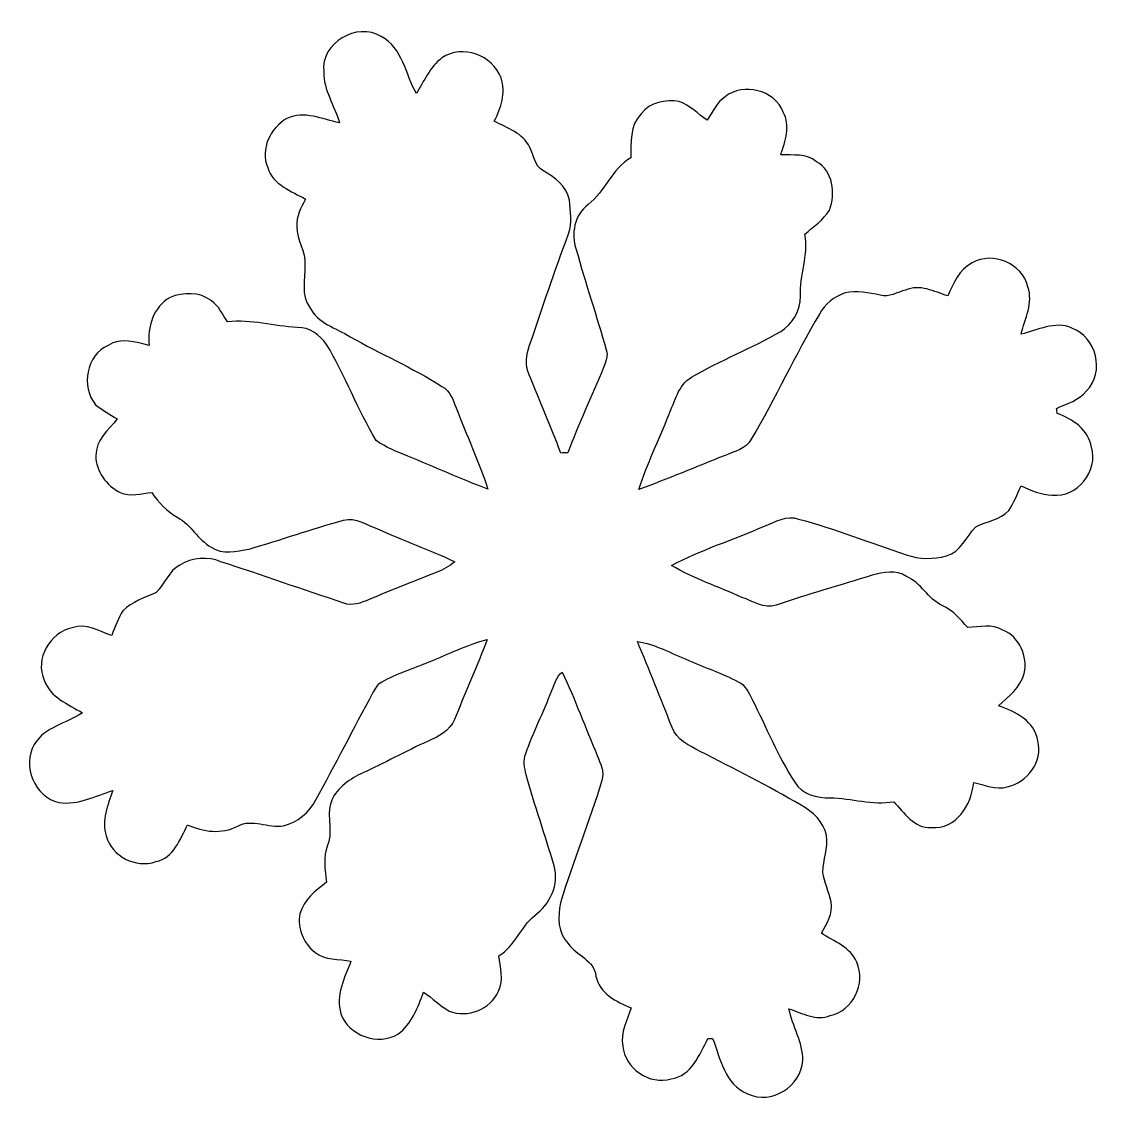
# Model space of a CAD drawing. Header units: centimetres. Extents: x -15.8 to 1.2, y -7.5 to 9.5.
import ezdxf

# ---------------------------------------------------------------- set-up
doc = ezdxf.new("R2010")
doc.units = ezdxf.units.CM
doc.header["$MEASUREMENT"] = 0
doc.layers.add('Layer 1', color=7, linetype='Continuous')

msp = doc.modelspace()

# ---------------------------------------------------------------- linework, layer by layer
at = {"layer": 'Layer 1', "color": 250}
msp.add_open_spline([(-11.055, 8.732), (-11.104, 9.186), (-10.528, 9.52), (-10.15, 9.287), (-10.15, 9.287), (-9.809, 9.109), (-9.77, 8.693), (-9.597, 8.389), (-9.597, 8.389), (-9.477, 8.584), (-9.381, 8.806), (-9.197, 8.95), (-9.197, 8.95), (-8.868, 9.172), (-8.399, 8.991), (-8.264, 8.636), (-8.264, 8.636), (-8.187, 8.4), (-8.263, 8.162), (-8.373, 7.953), (-8.373, 7.953), (-8.165, 7.849), (-7.918, 7.765), (-7.812, 7.541), (-7.812, 7.541), (-7.742, 7.42), (-7.743, 7.247), (-7.606, 7.179), (-7.606, 7.179), (-7.421, 7.074), (-7.237, 6.936), (-7.189, 6.714), (-7.189, 6.714), (-7.182, 6.54), (-7.137, 6.353), (-7.202, 6.184), (-7.202, 6.184), (-7.423, 5.605), (-7.613, 5.014), (-7.815, 4.428), (-7.815, 4.428), (-7.875, 4.282), (-7.888, 4.111), (-7.823, 3.965), (-7.823, 3.965), (-7.656, 3.555), (-7.484, 3.146), (-7.323, 2.733), (-7.323, 2.733), (-7.296, 2.734), (-7.243, 2.735), (-7.216, 2.735), (-7.216, 2.735), (-7.044, 3.19), (-6.839, 3.631), (-6.652, 4.08), (-6.652, 4.08), (-6.617, 4.167), (-6.578, 4.263), (-6.61, 4.357), (-6.61, 4.357), (-6.758, 4.885), (-6.937, 5.405), (-7.081, 5.934), (-7.081, 5.934), (-7.175, 6.18), (-7.105, 6.483), (-6.893, 6.644), (-6.893, 6.644), (-6.627, 6.852), (-6.524, 7.205), (-6.221, 7.378), (-6.221, 7.378), (-6.218, 7.614), (-6.247, 7.888), (-6.06, 8.07), (-6.06, 8.07), (-5.926, 8.256), (-5.674, 8.299), (-5.462, 8.262), (-5.462, 8.262), (-5.292, 8.208), (-5.171, 8.066), (-5.023, 7.972), (-5.023, 7.972), (-4.935, 8.098), (-4.873, 8.251), (-4.741, 8.339), (-4.741, 8.339), (-4.45, 8.565), (-3.962, 8.448), (-3.826, 8.097), (-3.826, 8.097), (-3.709, 7.884), (-3.792, 7.638), (-3.866, 7.425), (-3.866, 7.425), (-3.674, 7.413), (-3.46, 7.455), (-3.301, 7.317), (-3.301, 7.317), (-3.04, 7.169), (-2.999, 6.814), (-3.099, 6.556), (-3.099, 6.556), (-3.192, 6.398), (-3.35, 6.295), (-3.484, 6.176), (-3.484, 6.176), (-3.421, 5.845), (-3.574, 5.531), (-3.555, 5.201), (-3.555, 5.201), (-3.549, 4.979), (-3.678, 4.76), (-3.866, 4.645), (-3.866, 4.645), (-4.321, 4.38), (-4.817, 4.194), (-5.27, 3.926), (-5.27, 3.926), (-5.481, 3.799), (-5.528, 3.54), (-5.628, 3.334), (-5.628, 3.334), (-5.777, 2.94), (-5.97, 2.563), (-6.097, 2.16), (-6.097, 2.16), (-5.64, 2.324), (-5.195, 2.52), (-4.741, 2.693), (-4.741, 2.693), (-4.597, 2.762), (-4.408, 2.792), (-4.33, 2.95), (-4.33, 2.95), (-3.942, 3.589), (-3.645, 4.279), (-3.254, 4.916), (-3.254, 4.916), (-3.177, 5.081), (-3.019, 5.191), (-2.853, 5.253), (-2.853, 5.253), (-2.669, 5.287), (-2.48, 5.26), (-2.3, 5.215), (-2.3, 5.215), (-2.161, 5.172), (-2.032, 5.27), (-1.9, 5.295), (-1.9, 5.295), (-1.677, 5.399), (-1.451, 5.271), (-1.238, 5.206), (-1.238, 5.206), (-1.144, 5.399), (-1.06, 5.624), (-0.854, 5.723), (-0.854, 5.723), (-0.53, 5.914), (-0.065, 5.713), (0.024, 5.349), (0.024, 5.349), (0.108, 5.091), (-0.021, 4.847), (-0.085, 4.604), (-0.085, 4.604), (0.174, 4.661), (0.451, 4.819), (0.714, 4.699), (0.714, 4.699), (1.098, 4.559), (1.241, 4.003), (0.946, 3.711), (0.946, 3.711), (0.829, 3.562), (0.641, 3.51), (0.475, 3.436), (0.475, 3.436), (0.478, 3.416), (0.483, 3.375), (0.486, 3.355), (0.486, 3.355), (0.729, 3.267), (0.977, 3.096), (1.025, 2.825), (1.025, 2.825), (1.137, 2.453), (0.798, 2.022), (0.406, 2.071), (0.406, 2.071), (0.231, 2.072), (0.073, 2.147), (-0.085, 2.214), (-0.085, 2.214), (-0.143, 2.082), (-0.198, 1.948), (-0.278, 1.827), (-0.278, 1.827), (-0.415, 1.679), (-0.629, 1.661), (-0.798, 1.569), (-0.798, 1.569), (-0.949, 1.416), (-1.032, 1.179), (-1.255, 1.113), (-1.255, 1.113), (-1.462, 1.061), (-1.69, 1.058), (-1.892, 1.133), (-1.892, 1.133), (-2.456, 1.32), (-3.01, 1.542), (-3.585, 1.693), (-3.585, 1.693), (-3.773, 1.767), (-3.95, 1.643), (-4.123, 1.584), (-4.123, 1.584), (-4.606, 1.366), (-5.117, 1.214), (-5.584, 0.962), (-5.584, 0.962), (-5.234, 0.756), (-4.845, 0.627), (-4.475, 0.462), (-4.475, 0.462), (-4.303, 0.403), (-4.126, 0.273), (-3.938, 0.341), (-3.938, 0.341), (-3.438, 0.508), (-2.932, 0.654), (-2.429, 0.811), (-2.429, 0.811), (-2.252, 0.857), (-2.051, 0.9), (-1.889, 0.791), (-1.889, 0.791), (-1.657, 0.694), (-1.551, 0.436), (-1.324, 0.334), (-1.324, 0.334), (-1.158, 0.26), (-1.04, 0.118), (-0.923, -0.015), (-0.923, -0.015), (-0.74, -0.003), (-0.539, 0.048), (-0.37, -0.052), (-0.37, -0.052), (-0.109, -0.158), (0.025, -0.47), (-0.036, -0.737), (-0.036, -0.737), (-0.097, -0.956), (-0.279, -1.099), (-0.44, -1.244), (-0.44, -1.244), (-0.177, -1.334), (0.139, -1.488), (0.177, -1.797), (0.177, -1.797), (0.272, -2.123), (0.006, -2.448), (-0.301, -2.522), (-0.301, -2.522), (-0.481, -2.569), (-0.658, -2.488), (-0.83, -2.45), (-0.83, -2.45), (-0.86, -2.798), (-1.105, -3.197), (-1.501, -3.158), (-1.501, -3.158), (-1.762, -3.178), (-1.931, -2.922), (-2.087, -2.753), (-2.087, -2.753), (-2.424, -2.814), (-2.752, -2.696), (-3.088, -2.692), (-3.088, -2.692), (-3.295, -2.699), (-3.533, -2.637), (-3.644, -2.447), (-3.644, -2.447), (-3.914, -2.038), (-4.092, -1.578), (-4.316, -1.143), (-4.316, -1.143), (-4.371, -1.041), (-4.417, -0.915), (-4.535, -0.869), (-4.535, -0.869), (-4.785, -0.728), (-5.063, -0.647), (-5.321, -0.524), (-5.321, -0.524), (-5.586, -0.422), (-5.838, -0.274), (-6.121, -0.232), (-6.121, -0.232), (-5.93, -0.679), (-5.754, -1.133), (-5.574, -1.585), (-5.574, -1.585), (-5.509, -1.782), (-5.302, -1.869), (-5.135, -1.962), (-5.135, -1.962), (-4.6, -2.232), (-4.066, -2.507), (-3.546, -2.807), (-3.546, -2.807), (-3.359, -2.91), (-3.191, -3.07), (-3.145, -3.286), (-3.145, -3.286), (-3.119, -3.481), (-3.195, -3.669), (-3.203, -3.863), (-3.203, -3.863), (-3.183, -4.024), (-3.104, -4.17), (-3.072, -4.33), (-3.072, -4.33), (-3.038, -4.513), (-3.142, -4.672), (-3.226, -4.823), (-3.226, -4.823), (-3.026, -4.958), (-2.768, -5.038), (-2.669, -5.279), (-2.669, -5.279), (-2.518, -5.612), (-2.73, -6.045), (-3.088, -6.118), (-3.088, -6.118), (-3.311, -6.209), (-3.528, -6.079), (-3.736, -6.012), (-3.736, -6.012), (-3.682, -6.289), (-3.516, -6.538), (-3.517, -6.827), (-3.517, -6.827), (-3.544, -7.229), (-4.012, -7.531), (-4.386, -7.349), (-4.386, -7.349), (-4.746, -7.204), (-4.814, -6.799), (-4.936, -6.477), (-4.936, -6.477), (-4.954, -6.478), (-4.991, -6.48), (-5.01, -6.481), (-5.01, -6.481), (-5.145, -6.727), (-5.267, -7.075), (-5.59, -7.112), (-5.59, -7.112), (-5.93, -7.221), (-6.318, -6.948), (-6.351, -6.599), (-6.351, -6.599), (-6.393, -6.385), (-6.282, -6.193), (-6.218, -5.997), (-6.218, -5.997), (-6.453, -5.902), (-6.717, -5.77), (-6.772, -5.499), (-6.772, -5.499), (-6.798, -5.241), (-7.081, -5.178), (-7.207, -4.985), (-7.207, -4.985), (-7.379, -4.821), (-7.371, -4.56), (-7.33, -4.345), (-7.33, -4.345), (-7.137, -3.696), (-6.875, -3.069), (-6.679, -2.42), (-6.679, -2.42), (-6.635, -2.285), (-6.705, -2.151), (-6.752, -2.027), (-6.752, -2.027), (-6.939, -1.59), (-7.099, -1.142), (-7.303, -0.713), (-7.303, -0.713), (-7.396, -0.783), (-7.422, -0.903), (-7.467, -1.004), (-7.467, -1.004), (-7.593, -1.339), (-7.757, -1.658), (-7.875, -1.996), (-7.875, -1.996), (-7.923, -2.103), (-7.892, -2.223), (-7.87, -2.333), (-7.87, -2.333), (-7.736, -2.813), (-7.568, -3.283), (-7.431, -3.762), (-7.431, -3.762), (-7.342, -4.054), (-7.499, -4.37), (-7.734, -4.544), (-7.734, -4.544), (-7.958, -4.724), (-8.044, -5.031), (-8.299, -5.178), (-8.299, -5.178), (-8.278, -5.361), (-8.218, -5.56), (-8.306, -5.733), (-8.306, -5.733), (-8.427, -6.024), (-8.795, -6.161), (-9.083, -6.048), (-9.083, -6.048), (-9.227, -5.964), (-9.345, -5.843), (-9.483, -5.751), (-9.483, -5.751), (-9.576, -5.992), (-9.669, -6.253), (-9.888, -6.409), (-9.888, -6.409), (-10.197, -6.601), (-10.666, -6.434), (-10.783, -6.09), (-10.783, -6.09), (-10.875, -5.8), (-10.727, -5.527), (-10.626, -5.264), (-10.626, -5.264), (-10.813, -5.223), (-11.035, -5.254), (-11.192, -5.123), (-11.192, -5.123), (-11.369, -4.984), (-11.477, -4.745), (-11.429, -4.519), (-11.429, -4.519), (-11.371, -4.297), (-11.182, -4.155), (-11.011, -4.019), (-11.011, -4.019), (-11.036, -3.826), (-11.064, -3.626), (-10.996, -3.438), (-10.996, -3.438), (-10.894, -3.2), (-11.035, -2.933), (-10.915, -2.702), (-10.915, -2.702), (-10.805, -2.49), (-10.597, -2.37), (-10.389, -2.278), (-10.389, -2.278), (-10.04, -2.112), (-9.7, -1.929), (-9.348, -1.769), (-9.348, -1.769), (-9.178, -1.702), (-9.028, -1.577), (-8.972, -1.397), (-8.972, -1.397), (-8.809, -0.998), (-8.634, -0.604), (-8.483, -0.2), (-8.483, -0.2), (-8.8, -0.282), (-9.093, -0.432), (-9.396, -0.553), (-9.396, -0.553), (-9.644, -0.658), (-9.904, -0.738), (-10.142, -0.868), (-10.142, -0.868), (-10.21, -0.903), (-10.239, -0.98), (-10.28, -1.041), (-10.28, -1.041), (-10.582, -1.601), (-10.874, -2.165), (-11.177, -2.724), (-11.177, -2.724), (-11.283, -2.922), (-11.468, -3.079), (-11.689, -3.131), (-11.689, -3.131), (-11.929, -3.178), (-12.18, -3.009), (-12.408, -3.138), (-12.408, -3.138), (-12.661, -3.27), (-12.948, -3.229), (-13.197, -3.117), (-13.197, -3.117), (-13.312, -3.344), (-13.415, -3.641), (-13.695, -3.697), (-13.695, -3.697), (-14.011, -3.804), (-14.391, -3.618), (-14.476, -3.292), (-14.476, -3.292), (-14.556, -3.048), (-14.452, -2.805), (-14.371, -2.578), (-14.371, -2.578), (-14.649, -2.663), (-14.915, -2.813), (-15.219, -2.766), (-15.219, -2.766), (-15.605, -2.682), (-15.806, -2.186), (-15.608, -1.853), (-15.608, -1.853), (-15.444, -1.573), (-15.102, -1.525), (-14.851, -1.357), (-14.851, -1.357), (-15.075, -1.219), (-15.354, -1.113), (-15.451, -0.843), (-15.451, -0.843), (-15.603, -0.509), (-15.361, -0.09), (-15.01, -0.018), (-15.01, -0.018), (-14.792, 0.069), (-14.59, -0.074), (-14.389, -0.137), (-14.389, -0.137), (-14.337, -0.005), (-14.288, 0.129), (-14.217, 0.252), (-14.217, 0.252), (-14.07, 0.395), (-13.871, 0.453), (-13.691, 0.539), (-13.691, 0.539), (-13.554, 0.671), (-13.494, 0.879), (-13.317, 0.969), (-13.317, 0.969), (-13.127, 1.09), (-12.878, 1.109), (-12.671, 1.022), (-12.671, 1.022), (-12.026, 0.81), (-11.384, 0.585), (-10.74, 0.371), (-10.74, 0.371), (-10.605, 0.319), (-10.466, 0.375), (-10.341, 0.427), (-10.341, 0.427), (-9.993, 0.577), (-9.64, 0.715), (-9.287, 0.852), (-9.287, 0.852), (-9.182, 0.895), (-9.08, 0.947), (-8.994, 1.022), (-8.994, 1.022), (-9.392, 1.213), (-9.809, 1.359), (-10.21, 1.541), (-10.21, 1.541), (-10.38, 1.595), (-10.555, 1.732), (-10.741, 1.676), (-10.741, 1.676), (-11.241, 1.539), (-11.73, 1.366), (-12.228, 1.222), (-12.228, 1.222), (-12.424, 1.191), (-12.648, 1.129), (-12.825, 1.251), (-12.825, 1.251), (-13.032, 1.37), (-13.142, 1.599), (-13.349, 1.718), (-13.349, 1.718), (-13.519, 1.815), (-13.655, 1.951), (-13.761, 2.114), (-13.761, 2.114), (-13.925, 2.097), (-14.101, 2.04), (-14.258, 2.11), (-14.258, 2.11), (-14.472, 2.221), (-14.641, 2.446), (-14.639, 2.692), (-14.639, 2.692), (-14.64, 2.937), (-14.442, 3.094), (-14.305, 3.269), (-14.305, 3.269), (-14.422, 3.337), (-14.537, 3.409), (-14.644, 3.49), (-14.644, 3.49), (-14.874, 3.779), (-14.792, 4.272), (-14.446, 4.427), (-14.446, 4.427), (-14.248, 4.551), (-14.01, 4.482), (-13.801, 4.427), (-13.801, 4.427), (-13.832, 4.713), (-13.734, 5.033), (-13.472, 5.182), (-13.472, 5.182), (-13.267, 5.266), (-13.008, 5.27), (-12.825, 5.131), (-12.825, 5.131), (-12.705, 5.051), (-12.648, 4.912), (-12.567, 4.797), (-12.567, 4.797), (-12.196, 4.838), (-11.837, 4.728), (-11.47, 4.709), (-11.47, 4.709), (-11.281, 4.714), (-11.113, 4.591), (-11.009, 4.443), (-11.009, 4.443), (-10.717, 3.955), (-10.521, 3.416), (-10.228, 2.929), (-10.228, 2.929), (-10.078, 2.819), (-9.901, 2.756), (-9.731, 2.685), (-9.731, 2.685), (-9.312, 2.511), (-8.898, 2.322), (-8.472, 2.164), (-8.472, 2.164), (-8.613, 2.6), (-8.81, 3.015), (-8.97, 3.443), (-8.97, 3.443), (-9.024, 3.568), (-9.061, 3.718), (-9.198, 3.781), (-9.198, 3.781), (-9.657, 4.077), (-10.164, 4.293), (-10.639, 4.563), (-10.639, 4.563), (-10.859, 4.699), (-11.151, 4.778), (-11.274, 5.025), (-11.274, 5.025), (-11.42, 5.217), (-11.341, 5.466), (-11.353, 5.688), (-11.353, 5.688), (-11.328, 5.904), (-11.481, 6.083), (-11.477, 6.297), (-11.477, 6.297), (-11.486, 6.455), (-11.413, 6.594), (-11.341, 6.727), (-11.341, 6.727), (-11.561, 6.857), (-11.853, 6.951), (-11.936, 7.223), (-11.936, 7.223), (-12.059, 7.514), (-11.892, 7.85), (-11.633, 7.999), (-11.633, 7.999), (-11.364, 8.125), (-11.077, 7.985), (-10.808, 7.928), (-10.808, 7.928), (-10.882, 8.199), (-11.059, 8.441), (-11.055, 8.732), (-11.055, 8.732), (-11.055, 8.732), (-11.055, 8.732), (-11.055, 8.732)], degree=3, knots=[0, 0, 0, 0, 0.00565, 0.00565, 0.00565, 0.00565, 0.011299, 0.011299, 0.011299, 0.011299, 0.016949, 0.016949, 0.016949, 0.016949, 0.022599, 0.022599, 0.022599, 0.022599, 0.028249, 0.028249, 0.028249, 0.028249, 0.033898, 0.033898, 0.033898, 0.033898, 0.039548, 0.039548, 0.039548, 0.039548, 0.045198, 0.045198, 0.045198, 0.045198, 0.050847, 0.050847, 0.050847, 0.050847, 0.056497, 0.056497, 0.056497, 0.056497, 0.062147, 0.062147, 0.062147, 0.062147, 0.067797, 0.067797, 0.067797, 0.067797, 0.073446, 0.073446, 0.073446, 0.073446, 0.079096, 0.079096, 0.079096, 0.079096, 0.084746, 0.084746, 0.084746, 0.084746, 0.090395, 0.090395, 0.090395, 0.090395, 0.096045, 0.096045, 0.096045, 0.096045, 0.101695, 0.101695, 0.101695, 0.101695, 0.107345, 0.107345, 0.107345, 0.107345, 0.112994, 0.112994, 0.112994, 0.112994, 0.118644, 0.118644, 0.118644, 0.118644, 0.124294, 0.124294, 0.124294, 0.124294, 0.129944, 0.129944, 0.129944, 0.129944, 0.135593, 0.135593, 0.135593, 0.135593, 0.141243, 0.141243, 0.141243, 0.141243, 0.146893, 0.146893, 0.146893, 0.146893, 0.152542, 0.152542, 0.152542, 0.152542, 0.158192, 0.158192, 0.158192, 0.158192, 0.163842, 0.163842, 0.163842, 0.163842, 0.169492, 0.169492, 0.169492, 0.169492, 0.175141, 0.175141, 0.175141, 0.175141, 0.180791, 0.180791, 0.180791, 0.180791, 0.186441, 0.186441, 0.186441, 0.186441, 0.19209, 0.19209, 0.19209, 0.19209, 0.19774, 0.19774, 0.19774, 0.19774, 0.20339, 0.20339, 0.20339, 0.20339, 0.20904, 0.20904, 0.20904, 0.20904, 0.214689, 0.214689, 0.214689, 0.214689, 0.220339, 0.220339, 0.220339, 0.220339, 0.225989, 0.225989, 0.225989, 0.225989, 0.231638, 0.231638, 0.231638, 0.231638, 0.237288, 0.237288, 0.237288, 0.237288, 0.242938, 0.242938, 0.242938, 0.242938, 0.248588, 0.248588, 0.248588, 0.248588, 0.254237, 0.254237, 0.254237, 0.254237, 0.259887, 0.259887, 0.259887, 0.259887, 0.265537, 0.265537, 0.265537, 0.265537, 0.271186, 0.271186, 0.271186, 0.271186, 0.276836, 0.276836, 0.276836, 0.276836, 0.282486, 0.282486, 0.282486, 0.282486, 0.288136, 0.288136, 0.288136, 0.288136, 0.293785, 0.293785, 0.293785, 0.293785, 0.299435, 0.299435, 0.299435, 0.299435, 0.305085, 0.305085, 0.305085, 0.305085, 0.310734, 0.310734, 0.310734, 0.310734, 0.316384, 0.316384, 0.316384, 0.316384, 0.322034, 0.322034, 0.322034, 0.322034, 0.327684, 0.327684, 0.327684, 0.327684, 0.333333, 0.333333, 0.333333, 0.333333, 0.338983, 0.338983, 0.338983, 0.338983, 0.344633, 0.344633, 0.344633, 0.344633, 0.350282, 0.350282, 0.350282, 0.350282, 0.355932, 0.355932, 0.355932, 0.355932, 0.361582, 0.361582, 0.361582, 0.361582, 0.367232, 0.367232, 0.367232, 0.367232, 0.372881, 0.372881, 0.372881, 0.372881, 0.378531, 0.378531, 0.378531, 0.378531, 0.384181, 0.384181, 0.384181, 0.384181, 0.389831, 0.389831, 0.389831, 0.389831, 0.39548, 0.39548, 0.39548, 0.39548, 0.40113, 0.40113, 0.40113, 0.40113, 0.40678, 0.40678, 0.40678, 0.40678, 0.412429, 0.412429, 0.412429, 0.412429, 0.418079, 0.418079, 0.418079, 0.418079, 0.423729, 0.423729, 0.423729, 0.423729, 0.429379, 0.429379, 0.429379, 0.429379, 0.435028, 0.435028, 0.435028, 0.435028, 0.440678, 0.440678, 0.440678, 0.440678, 0.446328, 0.446328, 0.446328, 0.446328, 0.451977, 0.451977, 0.451977, 0.451977, 0.457627, 0.457627, 0.457627, 0.457627, 0.463277, 0.463277, 0.463277, 0.463277, 0.468927, 0.468927, 0.468927, 0.468927, 0.474576, 0.474576, 0.474576, 0.474576, 0.480226, 0.480226, 0.480226, 0.480226, 0.485876, 0.485876, 0.485876, 0.485876, 0.491525, 0.491525, 0.491525, 0.491525, 0.497175, 0.497175, 0.497175, 0.497175, 0.502825, 0.502825, 0.502825, 0.502825, 0.508475, 0.508475, 0.508475, 0.508475, 0.514124, 0.514124, 0.514124, 0.514124, 0.519774, 0.519774, 0.519774, 0.519774, 0.525424, 0.525424, 0.525424, 0.525424, 0.531073, 0.531073, 0.531073, 0.531073, 0.536723, 0.536723, 0.536723, 0.536723, 0.542373, 0.542373, 0.542373, 0.542373, 0.548023, 0.548023, 0.548023, 0.548023, 0.553672, 0.553672, 0.553672, 0.553672, 0.559322, 0.559322, 0.559322, 0.559322, 0.564972, 0.564972, 0.564972, 0.564972, 0.570621, 0.570621, 0.570621, 0.570621, 0.576271, 0.576271, 0.576271, 0.576271, 0.581921, 0.581921, 0.581921, 0.581921, 0.587571, 0.587571, 0.587571, 0.587571, 0.59322, 0.59322, 0.59322, 0.59322, 0.59887, 0.59887, 0.59887, 0.59887, 0.60452, 0.60452, 0.60452, 0.60452, 0.610169, 0.610169, 0.610169, 0.610169, 0.615819, 0.615819, 0.615819, 0.615819, 0.621469, 0.621469, 0.621469, 0.621469, 0.627119, 0.627119, 0.627119, 0.627119, 0.632768, 0.632768, 0.632768, 0.632768, 0.638418, 0.638418, 0.638418, 0.638418, 0.644068, 0.644068, 0.644068, 0.644068, 0.649718, 0.649718, 0.649718, 0.649718, 0.655367, 0.655367, 0.655367, 0.655367, 0.661017, 0.661017, 0.661017, 0.661017, 0.666667, 0.666667, 0.666667, 0.666667, 0.672316, 0.672316, 0.672316, 0.672316, 0.677966, 0.677966, 0.677966, 0.677966, 0.683616, 0.683616, 0.683616, 0.683616, 0.689266, 0.689266, 0.689266, 0.689266, 0.694915, 0.694915, 0.694915, 0.694915, 0.700565, 0.700565, 0.700565, 0.700565, 0.706215, 0.706215, 0.706215, 0.706215, 0.711864, 0.711864, 0.711864, 0.711864, 0.717514, 0.717514, 0.717514, 0.717514, 0.723164, 0.723164, 0.723164, 0.723164, 0.728814, 0.728814, 0.728814, 0.728814, 0.734463, 0.734463, 0.734463, 0.734463, 0.740113, 0.740113, 0.740113, 0.740113, 0.745763, 0.745763, 0.745763, 0.745763, 0.751412, 0.751412, 0.751412, 0.751412, 0.757062, 0.757062, 0.757062, 0.757062, 0.762712, 0.762712, 0.762712, 0.762712, 0.768362, 0.768362, 0.768362, 0.768362, 0.774011, 0.774011, 0.774011, 0.774011, 0.779661, 0.779661, 0.779661, 0.779661, 0.785311, 0.785311, 0.785311, 0.785311, 0.79096, 0.79096, 0.79096, 0.79096, 0.79661, 0.79661, 0.79661, 0.79661, 0.80226, 0.80226, 0.80226, 0.80226, 0.80791, 0.80791, 0.80791, 0.80791, 0.813559, 0.813559, 0.813559, 0.813559, 0.819209, 0.819209, 0.819209, 0.819209, 0.824859, 0.824859, 0.824859, 0.824859, 0.830508, 0.830508, 0.830508, 0.830508, 0.836158, 0.836158, 0.836158, 0.836158, 0.841808, 0.841808, 0.841808, 0.841808, 0.847458, 0.847458, 0.847458, 0.847458, 0.853107, 0.853107, 0.853107, 0.853107, 0.858757, 0.858757, 0.858757, 0.858757, 0.864407, 0.864407, 0.864407, 0.864407, 0.870056, 0.870056, 0.870056, 0.870056, 0.875706, 0.875706, 0.875706, 0.875706, 0.881356, 0.881356, 0.881356, 0.881356, 0.887006, 0.887006, 0.887006, 0.887006, 0.892655, 0.892655, 0.892655, 0.892655, 0.898305, 0.898305, 0.898305, 0.898305, 0.903955, 0.903955, 0.903955, 0.903955, 0.909605, 0.909605, 0.909605, 0.909605, 0.915254, 0.915254, 0.915254, 0.915254, 0.920904, 0.920904, 0.920904, 0.920904, 0.926554, 0.926554, 0.926554, 0.926554, 0.932203, 0.932203, 0.932203, 0.932203, 0.937853, 0.937853, 0.937853, 0.937853, 0.943503, 0.943503, 0.943503, 0.943503, 0.949153, 0.949153, 0.949153, 0.949153, 0.954802, 0.954802, 0.954802, 0.954802, 0.960452, 0.960452, 0.960452, 0.960452, 0.966102, 0.966102, 0.966102, 0.966102, 0.971751, 0.971751, 0.971751, 0.971751, 0.977401, 0.977401, 0.977401, 0.977401, 0.983051, 0.983051, 0.983051, 0.983051, 0.988701, 0.988701, 0.988701, 0.988701, 1, 1, 1, 1], dxfattribs=at)

doc.saveas('drawing.dxf')
